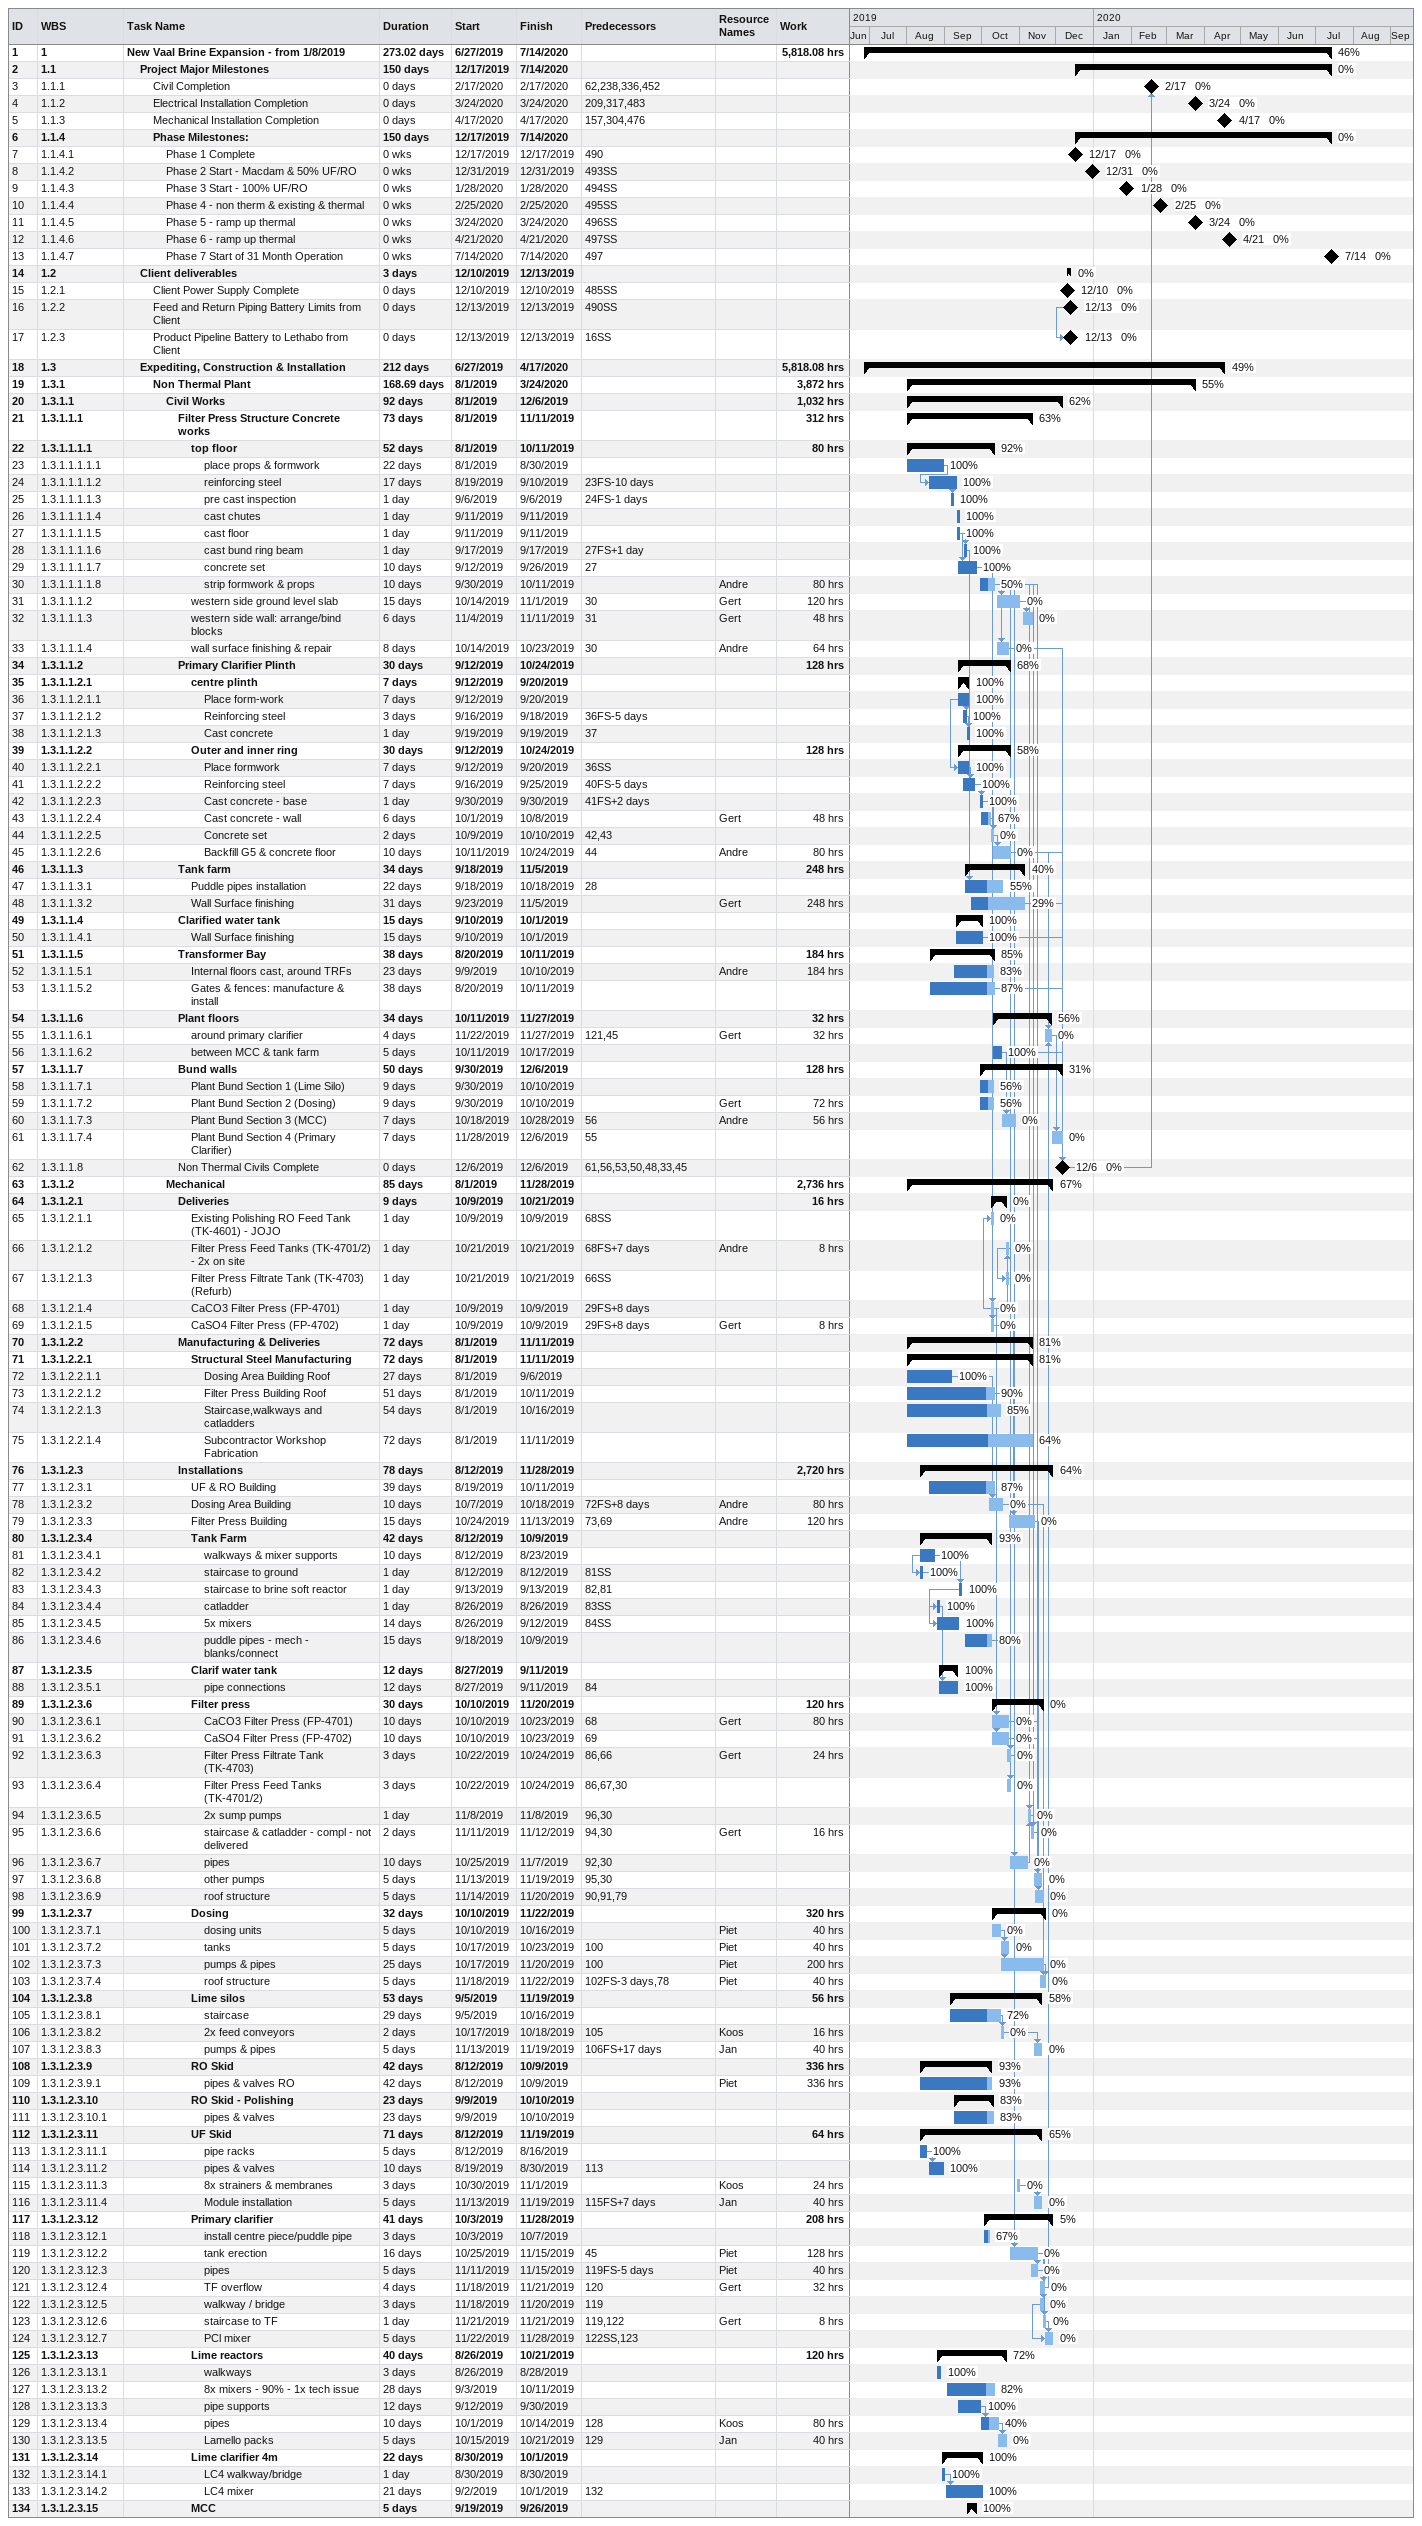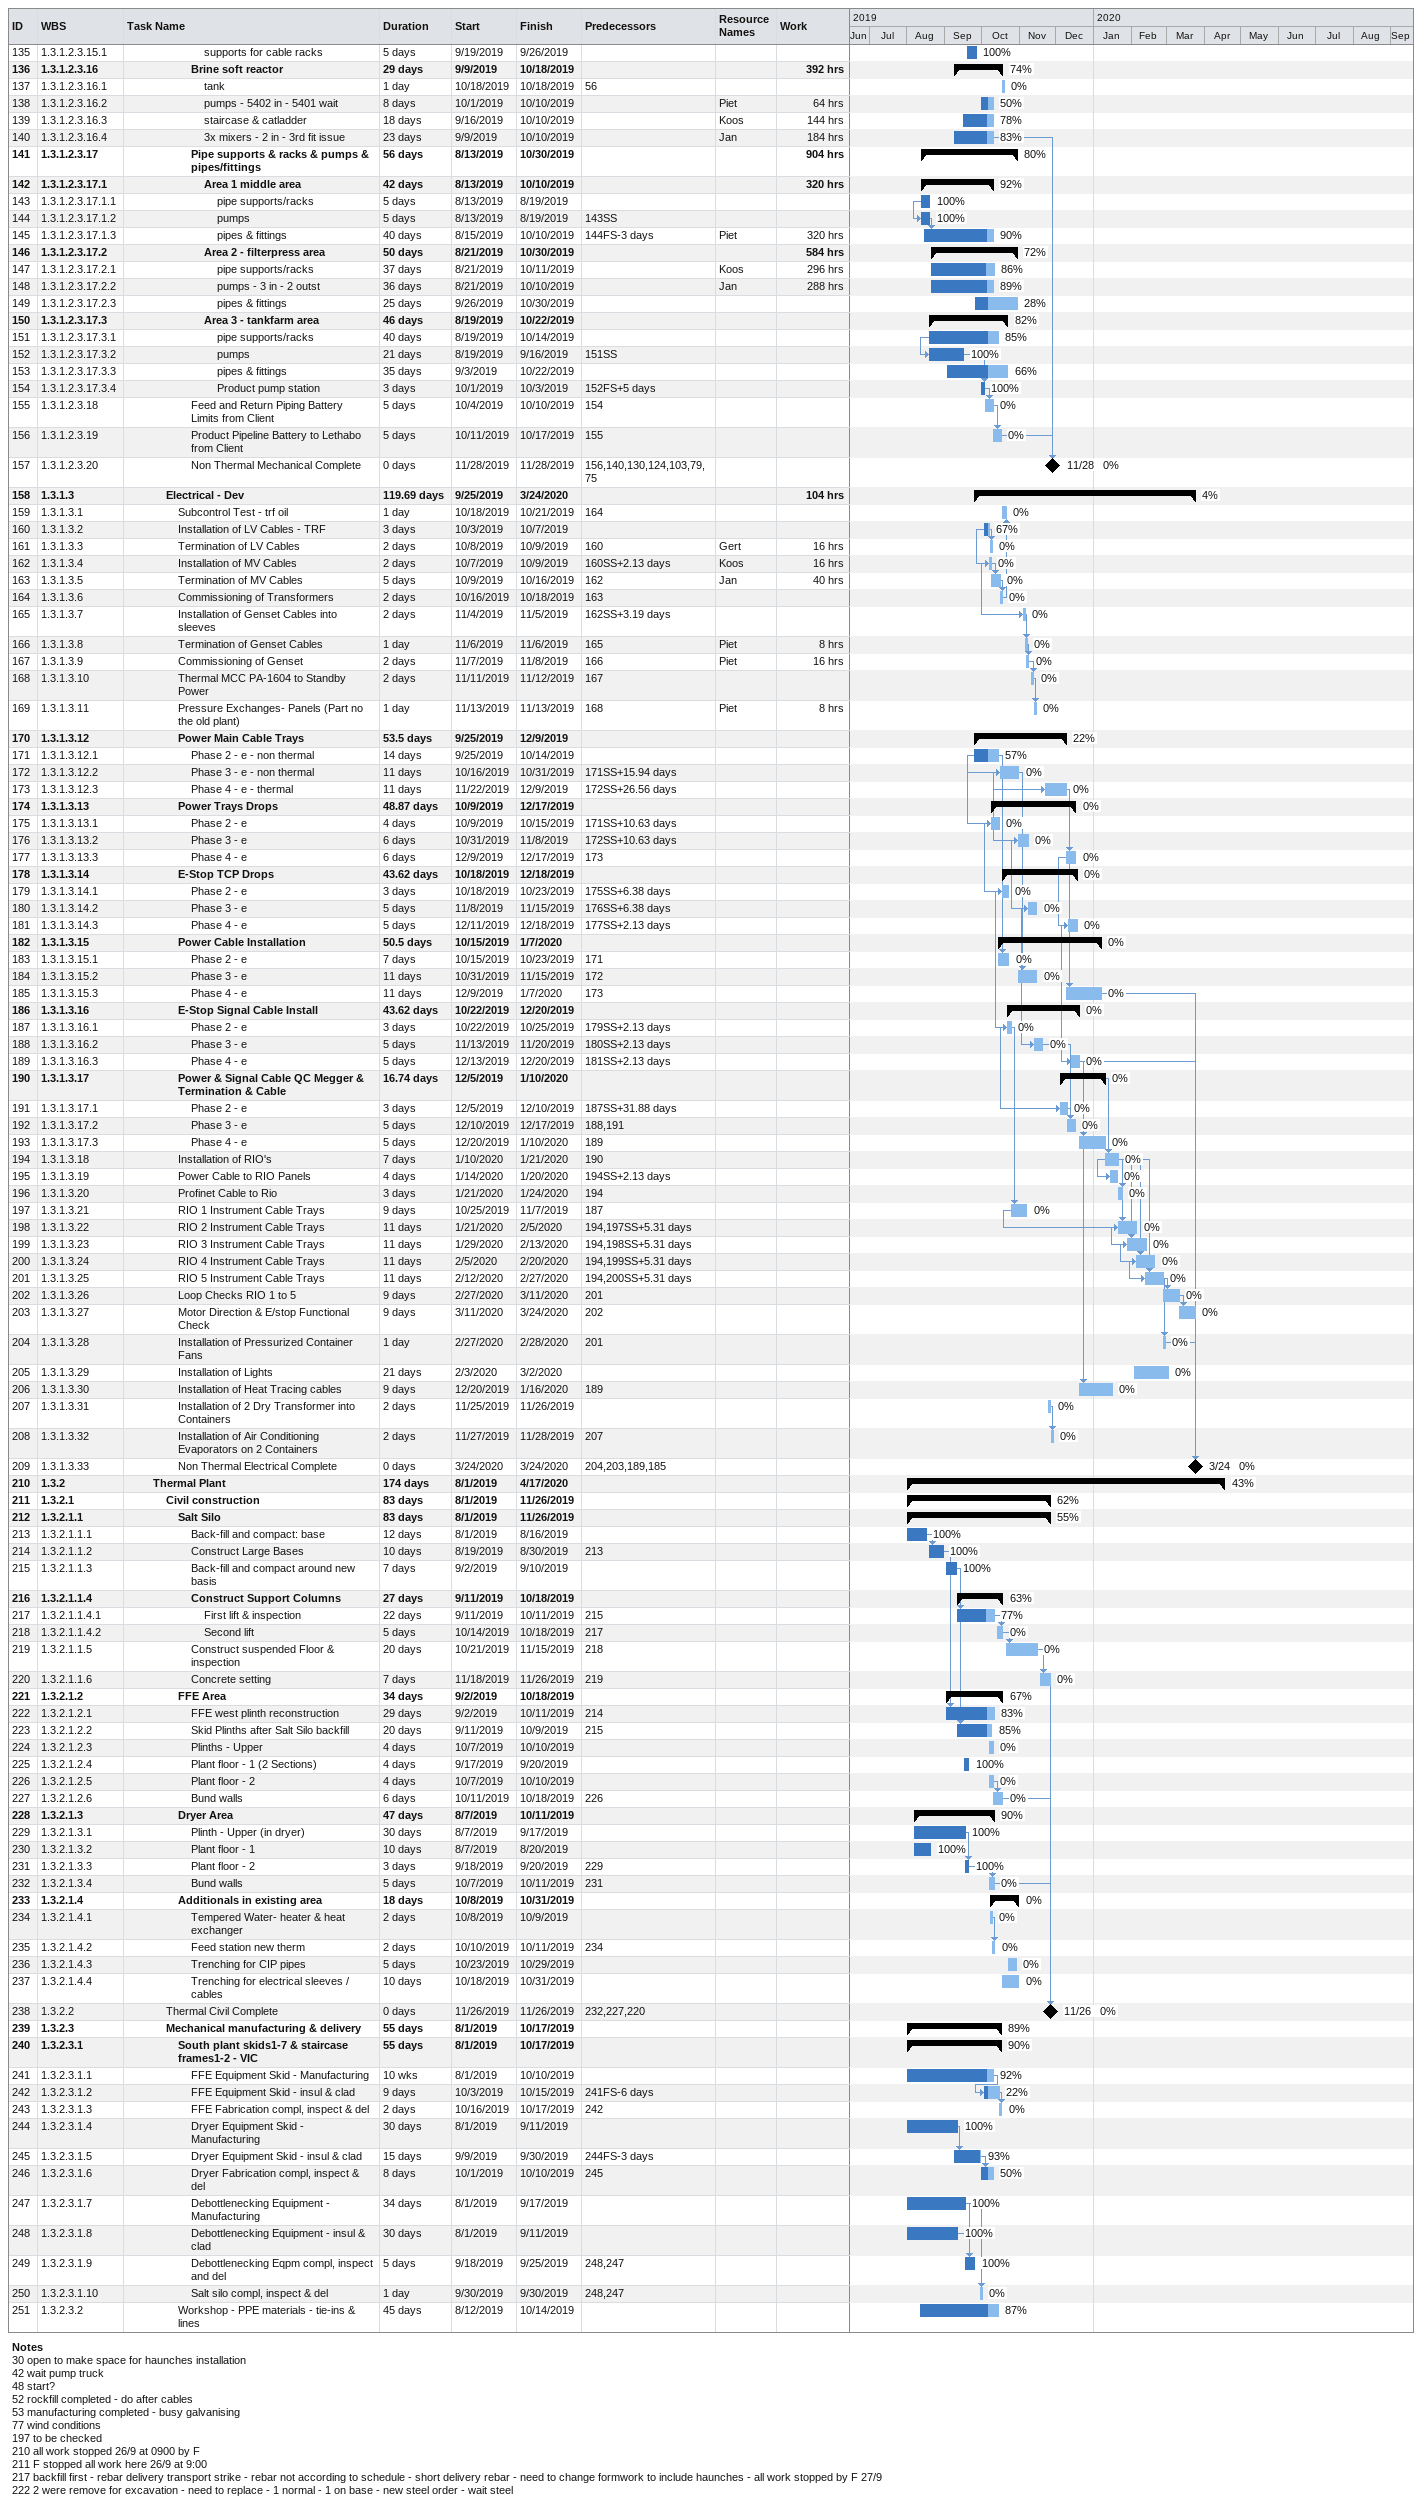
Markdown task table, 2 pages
| ID | WBS | Task | Duration | Start | Finish | Predecessors | Resources | % complete | Work (h) |
|---|---|---|---|---|---|---|---|---|---|
| 1 | 1 | **New Vaal Brine Expansion - from 1/8/2019** | 273.02d | 2019-06-27 | 2020-07-14 |  |  | 46 | 5818.08 |
| 2 | 1.1 | **Project Major Milestones** | 150d | 2019-12-17 | 2020-07-14 |  |  | 0 |  |
| 3 | 1.1.1 | Civil Completion | 0d | 2020-02-17 | 2020-02-17 | 62, 238, 336, 452 |  | 0 |  |
| 4 | 1.1.2 | Electrical Installation Completion | 0d | 2020-03-24 | 2020-03-24 | 209, 317, 483 |  | 0 |  |
| 5 | 1.1.3 | Mechanical Installation Completion | 0d | 2020-04-17 | 2020-04-17 | 157, 304, 476 |  | 0 |  |
| 6 | 1.1.4 | **Phase Milestones:** | 150d | 2019-12-17 | 2020-07-14 |  |  | 0 |  |
| 7 | 1.1.4.1 | Phase 1 Complete | 0w | 2019-12-17 | 2019-12-17 | 490 |  | 0 |  |
| 8 | 1.1.4.2 | Phase 2 Start - Macdam & 50% UF/RO | 0w | 2019-12-31 | 2019-12-31 | 493SS |  | 0 |  |
| 9 | 1.1.4.3 | Phase 3 Start - 100% UF/RO | 0w | 2020-01-28 | 2020-01-28 | 494SS |  | 0 |  |
| 10 | 1.1.4.4 | Phase 4 - non therm & existing & thermal | 0w | 2020-02-25 | 2020-02-25 | 495SS |  | 0 |  |
| 11 | 1.1.4.5 | Phase 5 - ramp up thermal | 0w | 2020-03-24 | 2020-03-24 | 496SS |  | 0 |  |
| 12 | 1.1.4.6 | Phase 6 - ramp up thermal | 0w | 2020-04-21 | 2020-04-21 | 497SS |  | 0 |  |
| 13 | 1.1.4.7 | Phase 7 Start of 31 Month Operation | 0w | 2020-07-14 | 2020-07-14 | 497 |  | 0 |  |
| 14 | 1.2 | **Client deliverables** | 3d | 2019-12-10 | 2019-12-13 |  |  | 0 |  |
| 15 | 1.2.1 | Client Power Supply Complete | 0d | 2019-12-10 | 2019-12-10 | 485SS |  | 0 |  |
| 16 | 1.2.2 | Feed and Return Piping Battery Limits from Client | 0d | 2019-12-13 | 2019-12-13 | 490SS |  | 0 |  |
| 17 | 1.2.3 | Product Pipeline Battery to Lethabo from Client | 0d | 2019-12-13 | 2019-12-13 | 16SS |  | 0 |  |
| 18 | 1.3 | **Expediting, Construction & Installation** | 212d | 2019-06-27 | 2020-04-17 |  |  | 49 | 5818.08 |
| 19 | 1.3.1 | **Non Thermal Plant** | 168.69d | 2019-08-01 | 2020-03-24 |  |  | 55 | 3872 |
| 20 | 1.3.1.1 | **Civil Works** | 92d | 2019-08-01 | 2019-12-06 |  |  | 62 | 1032 |
| 21 | 1.3.1.1.1 | **Filter Press Structure Concrete works** | 73d | 2019-08-01 | 2019-11-11 |  |  | 63 | 312 |
| 22 | 1.3.1.1.1.1 | **top floor** | 52d | 2019-08-01 | 2019-10-11 |  |  | 92 | 80 |
| 23 | 1.3.1.1.1.1.1 | place props & formwork | 22d | 2019-08-01 | 2019-08-30 |  |  | 100 |  |
| 24 | 1.3.1.1.1.1.2 | reinforcing steel | 17d | 2019-08-19 | 2019-09-10 | 23FS-10d |  | 100 |  |
| 25 | 1.3.1.1.1.1.3 | pre cast inspection | 1d | 2019-09-06 | 2019-09-06 | 24FS-1d |  | 100 |  |
| 26 | 1.3.1.1.1.1.4 | cast chutes | 1d | 2019-09-11 | 2019-09-11 |  |  | 100 |  |
| 27 | 1.3.1.1.1.1.5 | cast floor | 1d | 2019-09-11 | 2019-09-11 |  |  | 100 |  |
| 28 | 1.3.1.1.1.1.6 | cast bund ring beam | 1d | 2019-09-17 | 2019-09-17 | 27FS+1d |  | 100 |  |
| 29 | 1.3.1.1.1.1.7 | concrete set | 10d | 2019-09-12 | 2019-09-26 | 27 |  | 100 |  |
| 30 | 1.3.1.1.1.1.8 | strip formwork & props | 10d | 2019-09-30 | 2019-10-11 |  | Andre | 50 | 80 |
| 31 | 1.3.1.1.1.2 | western side ground level slab | 15d | 2019-10-14 | 2019-11-01 | 30 | Gert | 0 | 120 |
| 32 | 1.3.1.1.1.3 | western side wall: arrange/bind blocks | 6d | 2019-11-04 | 2019-11-11 | 31 | Gert | 0 | 48 |
| 33 | 1.3.1.1.1.4 | wall surface finishing & repair | 8d | 2019-10-14 | 2019-10-23 | 30 | Andre | 0 | 64 |
| 34 | 1.3.1.1.2 | **Primary Clarifier Plinth** | 30d | 2019-09-12 | 2019-10-24 |  |  | 68 | 128 |
| 35 | 1.3.1.1.2.1 | **centre plinth** | 7d | 2019-09-12 | 2019-09-20 |  |  | 100 |  |
| 36 | 1.3.1.1.2.1.1 | Place form-work | 7d | 2019-09-12 | 2019-09-20 |  |  | 100 |  |
| 37 | 1.3.1.1.2.1.2 | Reinforcing steel | 3d | 2019-09-16 | 2019-09-18 | 36FS-5d |  | 100 |  |
| 38 | 1.3.1.1.2.1.3 | Cast concrete | 1d | 2019-09-19 | 2019-09-19 | 37 |  | 100 |  |
| 39 | 1.3.1.1.2.2 | **Outer and inner ring** | 30d | 2019-09-12 | 2019-10-24 |  |  | 58 | 128 |
| 40 | 1.3.1.1.2.2.1 | Place formwork | 7d | 2019-09-12 | 2019-09-20 | 36SS |  | 100 |  |
| 41 | 1.3.1.1.2.2.2 | Reinforcing steel | 7d | 2019-09-16 | 2019-09-25 | 40FS-5d |  | 100 |  |
| 42 | 1.3.1.1.2.2.3 | Cast concrete - base | 1d | 2019-09-30 | 2019-09-30 | 41FS+2d |  | 100 |  |
| 43 | 1.3.1.1.2.2.4 | Cast concrete - wall | 6d | 2019-10-01 | 2019-10-08 |  | Gert | 67 | 48 |
| 44 | 1.3.1.1.2.2.5 | Concrete set | 2d | 2019-10-09 | 2019-10-10 | 42, 43 |  | 0 |  |
| 45 | 1.3.1.1.2.2.6 | Backfill G5 & concrete floor | 10d | 2019-10-11 | 2019-10-24 | 44 | Andre | 0 | 80 |
| 46 | 1.3.1.1.3 | **Tank farm** | 34d | 2019-09-18 | 2019-11-05 |  |  | 40 | 248 |
| 47 | 1.3.1.1.3.1 | Puddle pipes installation | 22d | 2019-09-18 | 2019-10-18 | 28 |  | 55 |  |
| 48 | 1.3.1.1.3.2 | Wall Surface finishing | 31d | 2019-09-23 | 2019-11-05 |  | Gert | 29 | 248 |
| 49 | 1.3.1.1.4 | **Clarified water tank** | 15d | 2019-09-10 | 2019-10-01 |  |  | 100 |  |
| 50 | 1.3.1.1.4.1 | Wall Surface finishing | 15d | 2019-09-10 | 2019-10-01 |  |  | 100 |  |
| 51 | 1.3.1.1.5 | **Transformer Bay** | 38d | 2019-08-20 | 2019-10-11 |  |  | 85 | 184 |
| 52 | 1.3.1.1.5.1 | Internal floors cast, around TRFs | 23d | 2019-09-09 | 2019-10-10 |  | Andre | 83 | 184 |
| 53 | 1.3.1.1.5.2 | Gates & fences: manufacture & install | 38d | 2019-08-20 | 2019-10-11 |  |  | 87 |  |
| 54 | 1.3.1.1.6 | **Plant floors** | 34d | 2019-10-11 | 2019-11-27 |  |  | 56 | 32 |
| 55 | 1.3.1.1.6.1 | around primary clarifier | 4d | 2019-11-22 | 2019-11-27 | 121, 45 | Gert | 0 | 32 |
| 56 | 1.3.1.1.6.2 | between MCC & tank farm | 5d | 2019-10-11 | 2019-10-17 |  |  | 100 |  |
| 57 | 1.3.1.1.7 | **Bund walls** | 50d | 2019-09-30 | 2019-12-06 |  |  | 31 | 128 |
| 58 | 1.3.1.1.7.1 | Plant Bund Section 1 (Lime Silo) | 9d | 2019-09-30 | 2019-10-10 |  |  | 56 |  |
| 59 | 1.3.1.1.7.2 | Plant Bund Section 2 (Dosing) | 9d | 2019-09-30 | 2019-10-10 |  | Gert | 56 | 72 |
| 60 | 1.3.1.1.7.3 | Plant Bund Section 3 (MCC) | 7d | 2019-10-18 | 2019-10-28 | 56 | Andre | 0 | 56 |
| 61 | 1.3.1.1.7.4 | Plant Bund Section 4 (Primary Clarifier) | 7d | 2019-11-28 | 2019-12-06 | 55 |  | 0 |  |
| 62 | 1.3.1.1.8 | Non Thermal Civils Complete | 0d | 2019-12-06 | 2019-12-06 | 61, 56, 53, 50, 48, 33, 45 |  | 0 |  |
| 63 | 1.3.1.2 | **Mechanical** | 85d | 2019-08-01 | 2019-11-28 |  |  | 67 | 2736 |
| 64 | 1.3.1.2.1 | **Deliveries** | 9d | 2019-10-09 | 2019-10-21 |  |  | 0 | 16 |
| 65 | 1.3.1.2.1.1 | Existing Polishing RO Feed Tank (TK-4601) - JOJO | 1d | 2019-10-09 | 2019-10-09 | 68SS |  | 0 |  |
| 66 | 1.3.1.2.1.2 | Filter Press Feed Tanks (TK-4701/2) - 2x on site | 1d | 2019-10-21 | 2019-10-21 | 68FS+7d | Andre | 0 | 8 |
| 67 | 1.3.1.2.1.3 | Filter Press Filtrate Tank (TK-4703) (Refurb) | 1d | 2019-10-21 | 2019-10-21 | 66SS |  | 0 |  |
| 68 | 1.3.1.2.1.4 | CaCO3 Filter Press (FP-4701) | 1d | 2019-10-09 | 2019-10-09 | 29FS+8d |  | 0 |  |
| 69 | 1.3.1.2.1.5 | CaSO4 Filter Press (FP-4702) | 1d | 2019-10-09 | 2019-10-09 | 29FS+8d | Gert | 0 | 8 |
| 70 | 1.3.1.2.2 | **Manufacturing & Deliveries** | 72d | 2019-08-01 | 2019-11-11 |  |  | 81 |  |
| 71 | 1.3.1.2.2.1 | **Structural Steel Manufacturing** | 72d | 2019-08-01 | 2019-11-11 |  |  | 81 |  |
| 72 | 1.3.1.2.2.1.1 | Dosing Area Building Roof | 27d | 2019-08-01 | 2019-09-06 |  |  | 100 |  |
| 73 | 1.3.1.2.2.1.2 | Filter Press Building Roof | 51d | 2019-08-01 | 2019-10-11 |  |  | 90 |  |
| 74 | 1.3.1.2.2.1.3 | Staircase,walkways and catladders | 54d | 2019-08-01 | 2019-10-16 |  |  | 85 |  |
| 75 | 1.3.1.2.2.1.4 | Subcontractor Workshop Fabrication | 72d | 2019-08-01 | 2019-11-11 |  |  | 64 |  |
| 76 | 1.3.1.2.3 | **Installations** | 78d | 2019-08-12 | 2019-11-28 |  |  | 64 | 2720 |
| 77 | 1.3.1.2.3.1 | UF & RO Building | 39d | 2019-08-19 | 2019-10-11 |  |  | 87 |  |
| 78 | 1.3.1.2.3.2 | Dosing Area Building | 10d | 2019-10-07 | 2019-10-18 | 72FS+8d | Andre | 0 | 80 |
| 79 | 1.3.1.2.3.3 | Filter Press Building | 15d | 2019-10-24 | 2019-11-13 | 73, 69 | Andre | 0 | 120 |
| 80 | 1.3.1.2.3.4 | **Tank Farm** | 42d | 2019-08-12 | 2019-10-09 |  |  | 93 |  |
| 81 | 1.3.1.2.3.4.1 | walkways & mixer supports | 10d | 2019-08-12 | 2019-08-23 |  |  | 100 |  |
| 82 | 1.3.1.2.3.4.2 | staircase to ground | 1d | 2019-08-12 | 2019-08-12 | 81SS |  | 100 |  |
| 83 | 1.3.1.2.3.4.3 | staircase to brine soft reactor | 1d | 2019-09-13 | 2019-09-13 | 82, 81 |  | 100 |  |
| 84 | 1.3.1.2.3.4.4 | catladder | 1d | 2019-08-26 | 2019-08-26 | 83SS |  | 100 |  |
| 85 | 1.3.1.2.3.4.5 | 5x mixers | 14d | 2019-08-26 | 2019-09-12 | 84SS |  | 100 |  |
| 86 | 1.3.1.2.3.4.6 | puddle pipes - mech - blanks/connect | 15d | 2019-09-18 | 2019-10-09 |  |  | 80 |  |
| 87 | 1.3.1.2.3.5 | **Clarif water tank** | 12d | 2019-08-27 | 2019-09-11 |  |  | 100 |  |
| 88 | 1.3.1.2.3.5.1 | pipe connections | 12d | 2019-08-27 | 2019-09-11 | 84 |  | 100 |  |
| 89 | 1.3.1.2.3.6 | **Filter press** | 30d | 2019-10-10 | 2019-11-20 |  |  | 0 | 120 |
| 90 | 1.3.1.2.3.6.1 | CaCO3 Filter Press (FP-4701) | 10d | 2019-10-10 | 2019-10-23 | 68 | Gert | 0 | 80 |
| 91 | 1.3.1.2.3.6.2 | CaSO4 Filter Press (FP-4702) | 10d | 2019-10-10 | 2019-10-23 | 69 |  | 0 |  |
| 92 | 1.3.1.2.3.6.3 | Filter Press Filtrate Tank (TK-4703) | 3d | 2019-10-22 | 2019-10-24 | 86, 66 | Gert | 0 | 24 |
| 93 | 1.3.1.2.3.6.4 | Filter Press Feed Tanks (TK-4701/2) | 3d | 2019-10-22 | 2019-10-24 | 86, 67, 30 |  | 0 |  |
| 94 | 1.3.1.2.3.6.5 | 2x sump pumps | 1d | 2019-11-08 | 2019-11-08 | 96, 30 |  | 0 |  |
| 95 | 1.3.1.2.3.6.6 | staircase & catladder - compl - not delivered | 2d | 2019-11-11 | 2019-11-12 | 94, 30 | Gert | 0 | 16 |
| 96 | 1.3.1.2.3.6.7 | pipes | 10d | 2019-10-25 | 2019-11-07 | 92, 30 |  | 0 |  |
| 97 | 1.3.1.2.3.6.8 | other pumps | 5d | 2019-11-13 | 2019-11-19 | 95, 30 |  | 0 |  |
| 98 | 1.3.1.2.3.6.9 | roof structure | 5d | 2019-11-14 | 2019-11-20 | 90, 91, 79 |  | 0 |  |
| 99 | 1.3.1.2.3.7 | **Dosing** | 32d | 2019-10-10 | 2019-11-22 |  |  | 0 | 320 |
| 100 | 1.3.1.2.3.7.1 | dosing units | 5d | 2019-10-10 | 2019-10-16 |  | Piet | 0 | 40 |
| 101 | 1.3.1.2.3.7.2 | tanks | 5d | 2019-10-17 | 2019-10-23 | 100 | Piet | 0 | 40 |
| 102 | 1.3.1.2.3.7.3 | pumps & pipes | 25d | 2019-10-17 | 2019-11-20 | 100 | Piet | 0 | 200 |
| 103 | 1.3.1.2.3.7.4 | roof structure | 5d | 2019-11-18 | 2019-11-22 | 102FS-3d, 78 | Piet | 0 | 40 |
| 104 | 1.3.1.2.3.8 | **Lime silos** | 53d | 2019-09-05 | 2019-11-19 |  |  | 58 | 56 |
| 105 | 1.3.1.2.3.8.1 | staircase | 29d | 2019-09-05 | 2019-10-16 |  |  | 72 |  |
| 106 | 1.3.1.2.3.8.2 | 2x feed conveyors | 2d | 2019-10-17 | 2019-10-18 | 105 | Koos | 0 | 16 |
| 107 | 1.3.1.2.3.8.3 | pumps & pipes | 5d | 2019-11-13 | 2019-11-19 | 106FS+17d | Jan | 0 | 40 |
| 108 | 1.3.1.2.3.9 | **RO Skid** | 42d | 2019-08-12 | 2019-10-09 |  |  | 93 | 336 |
| 109 | 1.3.1.2.3.9.1 | pipes & valves RO | 42d | 2019-08-12 | 2019-10-09 |  | Piet | 93 | 336 |
| 110 | 1.3.1.2.3.10 | **RO Skid - Polishing** | 23d | 2019-09-09 | 2019-10-10 |  |  | 83 |  |
| 111 | 1.3.1.2.3.10.1 | pipes & valves | 23d | 2019-09-09 | 2019-10-10 |  |  | 83 |  |
| 112 | 1.3.1.2.3.11 | **UF Skid** | 71d | 2019-08-12 | 2019-11-19 |  |  | 65 | 64 |
| 113 | 1.3.1.2.3.11.1 | pipe racks | 5d | 2019-08-12 | 2019-08-16 |  |  | 100 |  |
| 114 | 1.3.1.2.3.11.2 | pipes & valves | 10d | 2019-08-19 | 2019-08-30 | 113 |  | 100 |  |
| 115 | 1.3.1.2.3.11.3 | 8x strainers & membranes | 3d | 2019-10-30 | 2019-11-01 |  | Koos | 0 | 24 |
| 116 | 1.3.1.2.3.11.4 | Module installation | 5d | 2019-11-13 | 2019-11-19 | 115FS+7d | Jan | 0 | 40 |
| 117 | 1.3.1.2.3.12 | **Primary clarifier** | 41d | 2019-10-03 | 2019-11-28 |  |  | 5 | 208 |
| 118 | 1.3.1.2.3.12.1 | install centre piece/puddle pipe | 3d | 2019-10-03 | 2019-10-07 |  |  | 67 |  |
| 119 | 1.3.1.2.3.12.2 | tank erection | 16d | 2019-10-25 | 2019-11-15 | 45 | Piet | 0 | 128 |
| 120 | 1.3.1.2.3.12.3 | pipes | 5d | 2019-11-11 | 2019-11-15 | 119FS-5d | Piet | 0 | 40 |
| 121 | 1.3.1.2.3.12.4 | TF overflow | 4d | 2019-11-18 | 2019-11-21 | 120 | Gert | 0 | 32 |
| 122 | 1.3.1.2.3.12.5 | walkway / bridge | 3d | 2019-11-18 | 2019-11-20 | 119 |  | 0 |  |
| 123 | 1.3.1.2.3.12.6 | staircase to TF | 1d | 2019-11-21 | 2019-11-21 | 119, 122 | Gert | 0 | 8 |
| 124 | 1.3.1.2.3.12.7 | PCl mixer | 5d | 2019-11-22 | 2019-11-28 | 122SS, 123 |  | 0 |  |
| 125 | 1.3.1.2.3.13 | **Lime reactors** | 40d | 2019-08-26 | 2019-10-21 |  |  | 72 | 120 |
| 126 | 1.3.1.2.3.13.1 | walkways | 3d | 2019-08-26 | 2019-08-28 |  |  | 100 |  |
| 127 | 1.3.1.2.3.13.2 | 8x mixers - 90% - 1x tech issue | 28d | 2019-09-03 | 2019-10-11 |  |  | 82 |  |
| 128 | 1.3.1.2.3.13.3 | pipe supports | 12d | 2019-09-12 | 2019-09-30 |  |  | 100 |  |
| 129 | 1.3.1.2.3.13.4 | pipes | 10d | 2019-10-01 | 2019-10-14 | 128 | Koos | 40 | 80 |
| 130 | 1.3.1.2.3.13.5 | Lamello packs | 5d | 2019-10-15 | 2019-10-21 | 129 | Jan | 0 | 40 |
| 131 | 1.3.1.2.3.14 | **Lime clarifier 4m** | 22d | 2019-08-30 | 2019-10-01 |  |  | 100 |  |
| 132 | 1.3.1.2.3.14.1 | LC4 walkway/bridge | 1d | 2019-08-30 | 2019-08-30 |  |  | 100 |  |
| 133 | 1.3.1.2.3.14.2 | LC4 mixer | 21d | 2019-09-02 | 2019-10-01 | 132 |  | 100 |  |
| 134 | 1.3.1.2.3.15 | **MCC** | 5d | 2019-09-19 | 2019-09-26 |  |  | 100 |  |
| 135 | 1.3.1.2.3.15.1 | supports for cable racks | 5d | 2019-09-19 | 2019-09-26 |  |  | 100 |  |
| 136 | 1.3.1.2.3.16 | **Brine soft reactor** | 29d | 2019-09-09 | 2019-10-18 |  |  | 74 | 392 |
| 137 | 1.3.1.2.3.16.1 | tank | 1d | 2019-10-18 | 2019-10-18 | 56 |  | 0 |  |
| 138 | 1.3.1.2.3.16.2 | pumps - 5402 in - 5401 wait | 8d | 2019-10-01 | 2019-10-10 |  | Piet | 50 | 64 |
| 139 | 1.3.1.2.3.16.3 | staircase & catladder | 18d | 2019-09-16 | 2019-10-10 |  | Koos | 78 | 144 |
| 140 | 1.3.1.2.3.16.4 | 3x mixers - 2 in - 3rd fit issue | 23d | 2019-09-09 | 2019-10-10 |  | Jan | 83 | 184 |
| 141 | 1.3.1.2.3.17 | **Pipe supports & racks & pumps & pipes/fittings** | 56d | 2019-08-13 | 2019-10-30 |  |  | 80 | 904 |
| 142 | 1.3.1.2.3.17.1 | **Area 1 middle area** | 42d | 2019-08-13 | 2019-10-10 |  |  | 92 | 320 |
| 143 | 1.3.1.2.3.17.1.1 | pipe supports/racks | 5d | 2019-08-13 | 2019-08-19 |  |  | 100 |  |
| 144 | 1.3.1.2.3.17.1.2 | pumps | 5d | 2019-08-13 | 2019-08-19 | 143SS |  | 100 |  |
| 145 | 1.3.1.2.3.17.1.3 | pipes & fittings | 40d | 2019-08-15 | 2019-10-10 | 144FS-3d | Piet | 90 | 320 |
| 146 | 1.3.1.2.3.17.2 | **Area 2 - filterpress area** | 50d | 2019-08-21 | 2019-10-30 |  |  | 72 | 584 |
| 147 | 1.3.1.2.3.17.2.1 | pipe supports/racks | 37d | 2019-08-21 | 2019-10-11 |  | Koos | 86 | 296 |
| 148 | 1.3.1.2.3.17.2.2 | pumps - 3 in - 2 outst | 36d | 2019-08-21 | 2019-10-10 |  | Jan | 89 | 288 |
| 149 | 1.3.1.2.3.17.2.3 | pipes & fittings | 25d | 2019-09-26 | 2019-10-30 |  |  | 28 |  |
| 150 | 1.3.1.2.3.17.3 | **Area 3 - tankfarm area** | 46d | 2019-08-19 | 2019-10-22 |  |  | 82 |  |
| 151 | 1.3.1.2.3.17.3.1 | pipe supports/racks | 40d | 2019-08-19 | 2019-10-14 |  |  | 85 |  |
| 152 | 1.3.1.2.3.17.3.2 | pumps | 21d | 2019-08-19 | 2019-09-16 | 151SS |  | 100 |  |
| 153 | 1.3.1.2.3.17.3.3 | pipes & fittings | 35d | 2019-09-03 | 2019-10-22 |  |  | 66 |  |
| 154 | 1.3.1.2.3.17.3.4 | Product pump station | 3d | 2019-10-01 | 2019-10-03 | 152FS+5d |  | 100 |  |
| 155 | 1.3.1.2.3.18 | Feed and Return Piping Battery Limits from Client | 5d | 2019-10-04 | 2019-10-10 | 154 |  | 0 |  |
| 156 | 1.3.1.2.3.19 | Product Pipeline Battery to Lethabo from Client | 5d | 2019-10-11 | 2019-10-17 | 155 |  | 0 |  |
| 157 | 1.3.1.2.3.20 | Non Thermal Mechanical Complete | 0d | 2019-11-28 | 2019-11-28 | 156, 140, 130, 124, 103, 79, 75 |  | 0 |  |
| 158 | 1.3.1.3 | **Electrical - Dev** | 119.69d | 2019-09-25 | 2020-03-24 |  |  | 4 | 104 |
| 159 | 1.3.1.3.1 | Subcontrol Test - trf oil | 1d | 2019-10-18 | 2019-10-21 | 164 |  | 0 |  |
| 160 | 1.3.1.3.2 | Installation of LV Cables - TRF | 3d | 2019-10-03 | 2019-10-07 |  |  | 67 |  |
| 161 | 1.3.1.3.3 | Termination of LV Cables | 2d | 2019-10-08 | 2019-10-09 | 160 | Gert | 0 | 16 |
| 162 | 1.3.1.3.4 | Installation of MV Cables | 2d | 2019-10-07 | 2019-10-09 | 160SS+2.13d | Koos | 0 | 16 |
| 163 | 1.3.1.3.5 | Termination of MV Cables | 5d | 2019-10-09 | 2019-10-16 | 162 | Jan | 0 | 40 |
| 164 | 1.3.1.3.6 | Commissioning of Transformers | 2d | 2019-10-16 | 2019-10-18 | 163 |  | 0 |  |
| 165 | 1.3.1.3.7 | Installation of Genset Cables into sleeves | 2d | 2019-11-04 | 2019-11-05 | 162SS+3.19d |  | 0 |  |
| 166 | 1.3.1.3.8 | Termination of Genset Cables | 1d | 2019-11-06 | 2019-11-06 | 165 | Piet | 0 | 8 |
| 167 | 1.3.1.3.9 | Commissioning of Genset | 2d | 2019-11-07 | 2019-11-08 | 166 | Piet | 0 | 16 |
| 168 | 1.3.1.3.10 | Thermal MCC PA-1604 to Standby Power | 2d | 2019-11-11 | 2019-11-12 | 167 |  | 0 |  |
| 169 | 1.3.1.3.11 | Pressure Exchanges- Panels (Part no the old plant) | 1d | 2019-11-13 | 2019-11-13 | 168 | Piet | 0 | 8 |
| 170 | 1.3.1.3.12 | **Power Main Cable Trays** | 53.5d | 2019-09-25 | 2019-12-09 |  |  | 22 |  |
| 171 | 1.3.1.3.12.1 | Phase 2 - e - non thermal | 14d | 2019-09-25 | 2019-10-14 |  |  | 57 |  |
| 172 | 1.3.1.3.12.2 | Phase 3 - e - non thermal | 11d | 2019-10-16 | 2019-10-31 | 171SS+15.94d |  | 0 |  |
| 173 | 1.3.1.3.12.3 | Phase 4 - e - thermal | 11d | 2019-11-22 | 2019-12-09 | 172SS+26.56d |  | 0 |  |
| 174 | 1.3.1.3.13 | **Power Trays Drops** | 48.87d | 2019-10-09 | 2019-12-17 |  |  | 0 |  |
| 175 | 1.3.1.3.13.1 | Phase 2 - e | 4d | 2019-10-09 | 2019-10-15 | 171SS+10.63d |  | 0 |  |
| 176 | 1.3.1.3.13.2 | Phase 3 - e | 6d | 2019-10-31 | 2019-11-08 | 172SS+10.63d |  | 0 |  |
| 177 | 1.3.1.3.13.3 | Phase 4 - e | 6d | 2019-12-09 | 2019-12-17 | 173 |  | 0 |  |
| 178 | 1.3.1.3.14 | **E-Stop TCP Drops** | 43.62d | 2019-10-18 | 2019-12-18 |  |  | 0 |  |
| 179 | 1.3.1.3.14.1 | Phase 2 - e | 3d | 2019-10-18 | 2019-10-23 | 175SS+6.38d |  | 0 |  |
| 180 | 1.3.1.3.14.2 | Phase 3 - e | 5d | 2019-11-08 | 2019-11-15 | 176SS+6.38d |  | 0 |  |
| 181 | 1.3.1.3.14.3 | Phase 4 - e | 5d | 2019-12-11 | 2019-12-18 | 177SS+2.13d |  | 0 |  |
| 182 | 1.3.1.3.15 | **Power Cable Installation** | 50.5d | 2019-10-15 | 2020-01-07 |  |  | 0 |  |
| 183 | 1.3.1.3.15.1 | Phase 2 - e | 7d | 2019-10-15 | 2019-10-23 | 171 |  | 0 |  |
| 184 | 1.3.1.3.15.2 | Phase 3 - e | 11d | 2019-10-31 | 2019-11-15 | 172 |  | 0 |  |
| 185 | 1.3.1.3.15.3 | Phase 4 - e | 11d | 2019-12-09 | 2020-01-07 | 173 |  | 0 |  |
| 186 | 1.3.1.3.16 | **E-Stop Signal Cable Install** | 43.62d | 2019-10-22 | 2019-12-20 |  |  | 0 |  |
| 187 | 1.3.1.3.16.1 | Phase 2 - e | 3d | 2019-10-22 | 2019-10-25 | 179SS+2.13d |  | 0 |  |
| 188 | 1.3.1.3.16.2 | Phase 3 - e | 5d | 2019-11-13 | 2019-11-20 | 180SS+2.13d |  | 0 |  |
| 189 | 1.3.1.3.16.3 | Phase 4 - e | 5d | 2019-12-13 | 2019-12-20 | 181SS+2.13d |  | 0 |  |
| 190 | 1.3.1.3.17 | **Power & Signal Cable QC Megger & Termination & Cable** | 16.74d | 2019-12-05 | 2020-01-10 |  |  | 0 |  |
| 191 | 1.3.1.3.17.1 | Phase 2 - e | 3d | 2019-12-05 | 2019-12-10 | 187SS+31.88d |  | 0 |  |
| 192 | 1.3.1.3.17.2 | Phase 3 - e | 5d | 2019-12-10 | 2019-12-17 | 188, 191 |  | 0 |  |
| 193 | 1.3.1.3.17.3 | Phase 4 - e | 5d | 2019-12-20 | 2020-01-10 | 189 |  | 0 |  |
| 194 | 1.3.1.3.18 | Installation of RIO's | 7d | 2020-01-10 | 2020-01-21 | 190 |  | 0 |  |
| 195 | 1.3.1.3.19 | Power Cable to RIO Panels | 4d | 2020-01-14 | 2020-01-20 | 194SS+2.13d |  | 0 |  |
| 196 | 1.3.1.3.20 | Profinet Cable to Rio | 3d | 2020-01-21 | 2020-01-24 | 194 |  | 0 |  |
| 197 | 1.3.1.3.21 | RIO 1 Instrument Cable Trays | 9d | 2019-10-25 | 2019-11-07 | 187 |  | 0 |  |
| 198 | 1.3.1.3.22 | RIO 2 Instrument Cable Trays | 11d | 2020-01-21 | 2020-02-05 | 194, 197SS+5.31d |  | 0 |  |
| 199 | 1.3.1.3.23 | RIO 3 Instrument Cable Trays | 11d | 2020-01-29 | 2020-02-13 | 194, 198SS+5.31d |  | 0 |  |
| 200 | 1.3.1.3.24 | RIO 4 Instrument Cable Trays | 11d | 2020-02-05 | 2020-02-20 | 194, 199SS+5.31d |  | 0 |  |
| 201 | 1.3.1.3.25 | RIO 5 Instrument Cable Trays | 11d | 2020-02-12 | 2020-02-27 | 194, 200SS+5.31d |  | 0 |  |
| 202 | 1.3.1.3.26 | Loop Checks RIO 1 to 5 | 9d | 2020-02-27 | 2020-03-11 | 201 |  | 0 |  |
| 203 | 1.3.1.3.27 | Motor Direction & E/stop Functional Check | 9d | 2020-03-11 | 2020-03-24 | 202 |  | 0 |  |
| 204 | 1.3.1.3.28 | Installation of Pressurized Container Fans | 1d | 2020-02-27 | 2020-02-28 | 201 |  | 0 |  |
| 205 | 1.3.1.3.29 | Installation of Lights | 21d | 2020-02-03 | 2020-03-02 |  |  | 0 |  |
| 206 | 1.3.1.3.30 | Installation of Heat Tracing cables | 9d | 2019-12-20 | 2020-01-16 | 189 |  | 0 |  |
| 207 | 1.3.1.3.31 | Installation of 2 Dry Transformer into Containers | 2d | 2019-11-25 | 2019-11-26 |  |  | 0 |  |
| 208 | 1.3.1.3.32 | Installation of Air Conditioning Evaporators on 2 Containers | 2d | 2019-11-27 | 2019-11-28 | 207 |  | 0 |  |
| 209 | 1.3.1.3.33 | Non Thermal Electrical Complete | 0d | 2020-03-24 | 2020-03-24 | 204, 203, 189, 185 |  | 0 |  |
| 210 | 1.3.2 | **Thermal Plant** | 174d | 2019-08-01 | 2020-04-17 |  |  | 43 |  |
| 211 | 1.3.2.1 | **Civil construction** | 83d | 2019-08-01 | 2019-11-26 |  |  | 62 |  |
| 212 | 1.3.2.1.1 | **Salt Silo** | 83d | 2019-08-01 | 2019-11-26 |  |  | 55 |  |
| 213 | 1.3.2.1.1.1 | Back-fill and compact: base | 12d | 2019-08-01 | 2019-08-16 |  |  | 100 |  |
| 214 | 1.3.2.1.1.2 | Construct Large Bases | 10d | 2019-08-19 | 2019-08-30 | 213 |  | 100 |  |
| 215 | 1.3.2.1.1.3 | Back-fill and compact around new basis | 7d | 2019-09-02 | 2019-09-10 |  |  | 100 |  |
| 216 | 1.3.2.1.1.4 | **Construct Support Columns** | 27d | 2019-09-11 | 2019-10-18 |  |  | 63 |  |
| 217 | 1.3.2.1.1.4.1 | First lift & inspection | 22d | 2019-09-11 | 2019-10-11 | 215 |  | 77 |  |
| 218 | 1.3.2.1.1.4.2 | Second lift | 5d | 2019-10-14 | 2019-10-18 | 217 |  | 0 |  |
| 219 | 1.3.2.1.1.5 | Construct suspended Floor & inspection | 20d | 2019-10-21 | 2019-11-15 | 218 |  | 0 |  |
| 220 | 1.3.2.1.1.6 | Concrete setting | 7d | 2019-11-18 | 2019-11-26 | 219 |  | 0 |  |
| 221 | 1.3.2.1.2 | **FFE Area** | 34d | 2019-09-02 | 2019-10-18 |  |  | 67 |  |
| 222 | 1.3.2.1.2.1 | FFE west plinth reconstruction | 29d | 2019-09-02 | 2019-10-11 | 214 |  | 83 |  |
| 223 | 1.3.2.1.2.2 | Skid Plinths after Salt Silo backfill | 20d | 2019-09-11 | 2019-10-09 | 215 |  | 85 |  |
| 224 | 1.3.2.1.2.3 | Plinths - Upper | 4d | 2019-10-07 | 2019-10-10 |  |  | 0 |  |
| 225 | 1.3.2.1.2.4 | Plant floor - 1 (2 Sections) | 4d | 2019-09-17 | 2019-09-20 |  |  | 100 |  |
| 226 | 1.3.2.1.2.5 | Plant floor - 2 | 4d | 2019-10-07 | 2019-10-10 |  |  | 0 |  |
| 227 | 1.3.2.1.2.6 | Bund walls | 6d | 2019-10-11 | 2019-10-18 | 226 |  | 0 |  |
| 228 | 1.3.2.1.3 | **Dryer Area** | 47d | 2019-08-07 | 2019-10-11 |  |  | 90 |  |
| 229 | 1.3.2.1.3.1 | Plinth - Upper (in dryer) | 30d | 2019-08-07 | 2019-09-17 |  |  | 100 |  |
| 230 | 1.3.2.1.3.2 | Plant floor - 1 | 10d | 2019-08-07 | 2019-08-20 |  |  | 100 |  |
| 231 | 1.3.2.1.3.3 | Plant floor - 2 | 3d | 2019-09-18 | 2019-09-20 | 229 |  | 100 |  |
| 232 | 1.3.2.1.3.4 | Bund walls | 5d | 2019-10-07 | 2019-10-11 | 231 |  | 0 |  |
| 233 | 1.3.2.1.4 | **Additionals in existing area** | 18d | 2019-10-08 | 2019-10-31 |  |  | 0 |  |
| 234 | 1.3.2.1.4.1 | Tempered Water- heater & heat exchanger | 2d | 2019-10-08 | 2019-10-09 |  |  | 0 |  |
| 235 | 1.3.2.1.4.2 | Feed station new therm | 2d | 2019-10-10 | 2019-10-11 | 234 |  | 0 |  |
| 236 | 1.3.2.1.4.3 | Trenching for CIP pipes | 5d | 2019-10-23 | 2019-10-29 |  |  | 0 |  |
| 237 | 1.3.2.1.4.4 | Trenching for electrical sleeves / cables | 10d | 2019-10-18 | 2019-10-31 |  |  | 0 |  |
| 238 | 1.3.2.2 | Thermal Civil Complete | 0d | 2019-11-26 | 2019-11-26 | 232, 227, 220 |  | 0 |  |
| 239 | 1.3.2.3 | **Mechanical manufacturing & delivery** | 55d | 2019-08-01 | 2019-10-17 |  |  | 89 |  |
| 240 | 1.3.2.3.1 | **South plant skids1-7 & staircase frames1-2 - VIC** | 55d | 2019-08-01 | 2019-10-17 |  |  | 90 |  |
| 241 | 1.3.2.3.1.1 | FFE Equipment Skid - Manufacturing | 10w | 2019-08-01 | 2019-10-10 |  |  | 92 |  |
| 242 | 1.3.2.3.1.2 | FFE Equipment Skid - insul & clad | 9d | 2019-10-03 | 2019-10-15 | 241FS-6d |  | 22 |  |
| 243 | 1.3.2.3.1.3 | FFE Fabrication compl, inspect & del | 2d | 2019-10-16 | 2019-10-17 | 242 |  | 0 |  |
| 244 | 1.3.2.3.1.4 | Dryer Equipment Skid - Manufacturing | 30d | 2019-08-01 | 2019-09-11 |  |  | 100 |  |
| 245 | 1.3.2.3.1.5 | Dryer Equipment Skid - insul & clad | 15d | 2019-09-09 | 2019-09-30 | 244FS-3d |  | 93 |  |
| 246 | 1.3.2.3.1.6 | Dryer Fabrication compl, inspect & del | 8d | 2019-10-01 | 2019-10-10 | 245 |  | 50 |  |
| 247 | 1.3.2.3.1.7 | Debottlenecking Equipment - Manufacturing | 34d | 2019-08-01 | 2019-09-17 |  |  | 100 |  |
| 248 | 1.3.2.3.1.8 | Debottlenecking Equipment - insul & clad | 30d | 2019-08-01 | 2019-09-11 |  |  | 100 |  |
| 249 | 1.3.2.3.1.9 | Debottlenecking Eqpm compl, inspect and del | 5d | 2019-09-18 | 2019-09-25 | 248, 247 |  | 100 |  |
| 250 | 1.3.2.3.1.10 | Salt silo compl, inspect & del | 1d | 2019-09-30 | 2019-09-30 | 248, 247 |  | 0 |  |
| 251 | 1.3.2.3.2 | Workshop - PPE materials - tie-ins & lines | 45d | 2019-08-12 | 2019-10-14 |  |  | 87 |  |

Notes
- 30: open to make space for haunches installation
- 42: wait pump truck
- 48: start?
- 52: rockfill completed - do after cables
- 53: manufacturing completed - busy galvanising
- 77: wind conditions
- 197: to be checked
- 210: all work stopped 26/9 at 0900 by F
- 211: F stopped all work here 26/9 at 9:00
- 217: backfill first - rebar delivery transport strike - rebar not according to schedule - short delivery rebar - need to change formwork to include haunches - all work stopped by F 27/9
- 222: 2 were remove for excavation - need to replace - 1 normal - 1 on base - new steel order - wait steel
